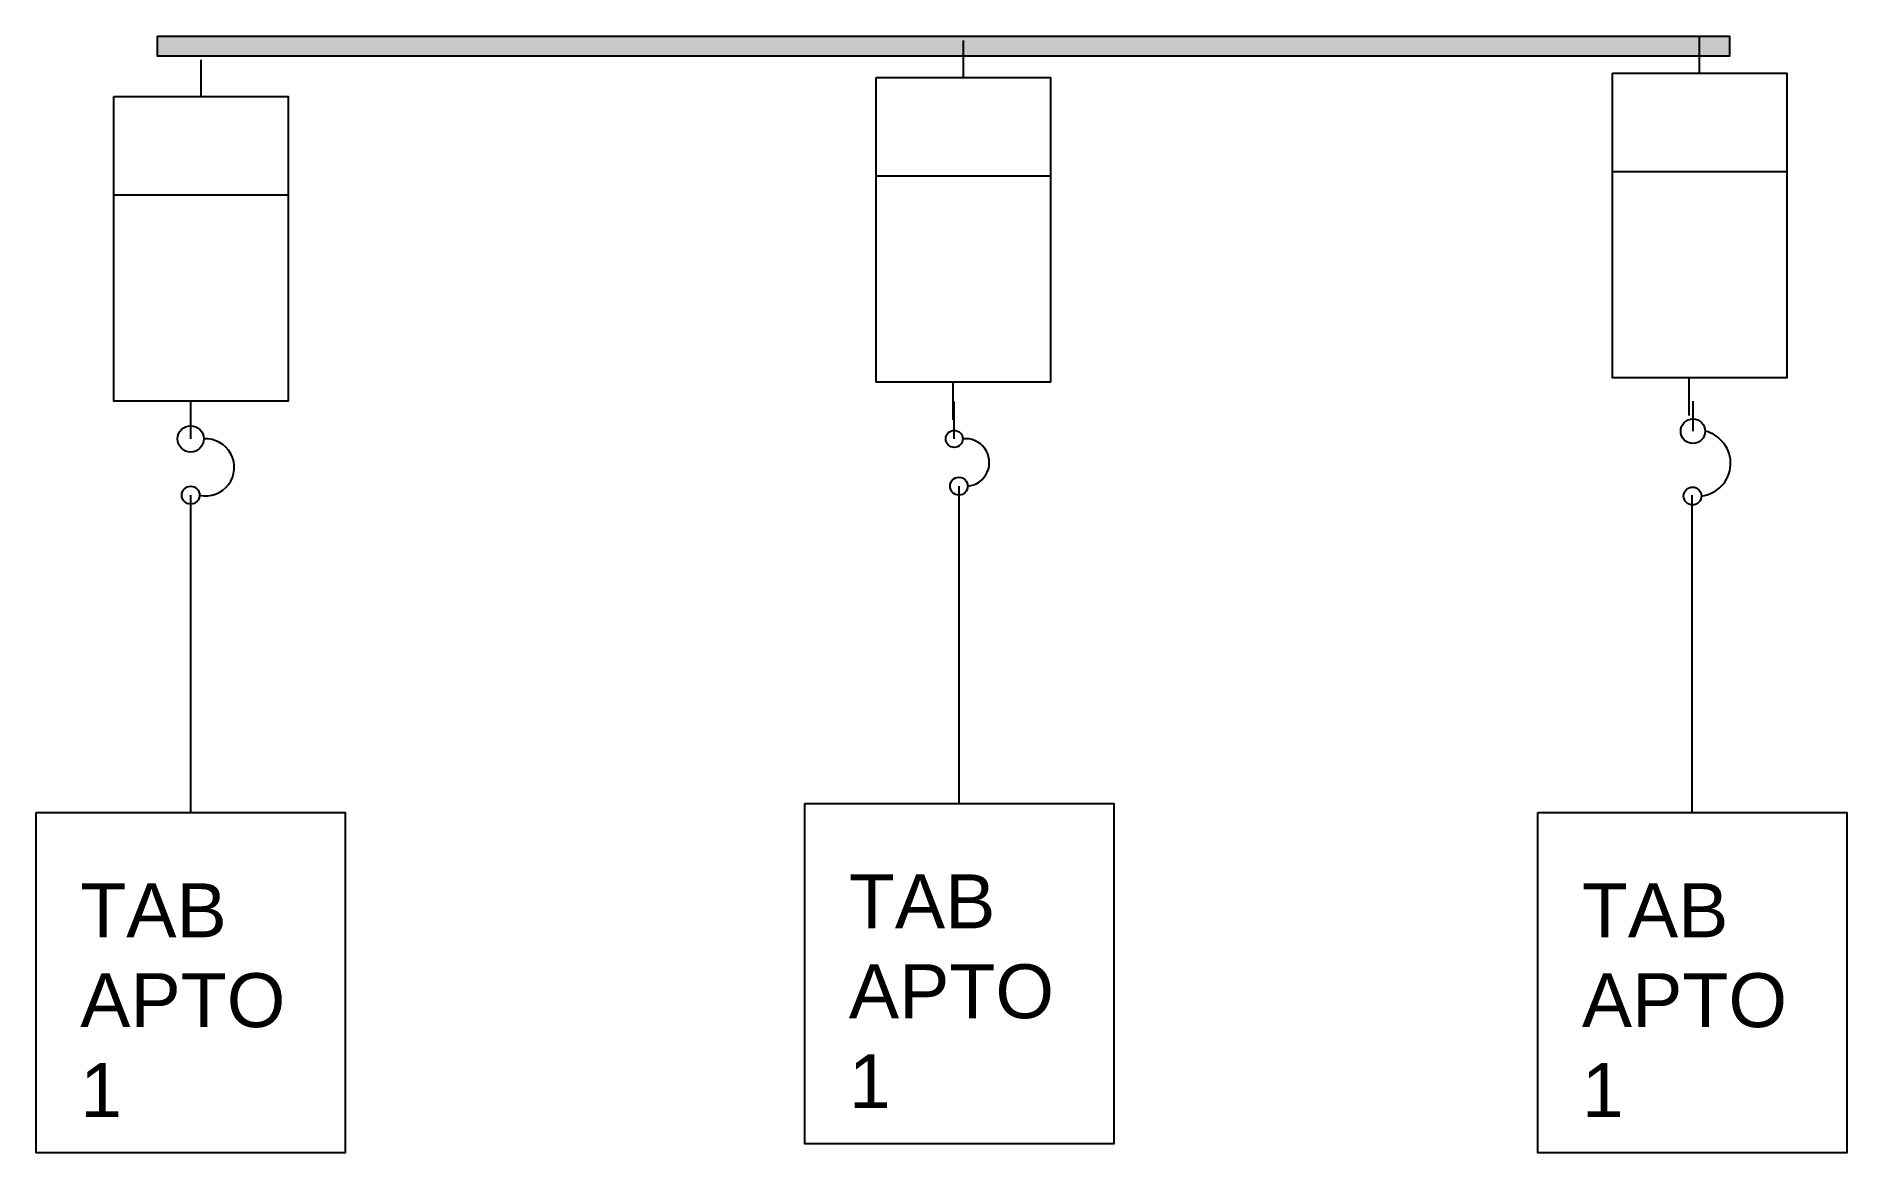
# Model space of a CAD drawing. Header units: millimetres. Extents: x 18 to 101.9, y 26.2 to 78.
import ezdxf

# ---------------------------------------------------------------- set-up
doc = ezdxf.new("R2010")
doc.units = ezdxf.units.MM
doc.header["$LTSCALE"] = 0.5
doc.styles.get("Standard").update_dxf_attribs({"font": 'arial.ttf'})

msp = doc.modelspace()

# ---------------------------------------------------------------- hatches: boundary and pattern name
at = {"ltscale": 0.5}
h = msp.add_hatch(color=256, dxfattribs=at)
h.dxf.hatch_style = 1
h.paths.add_polyline_path([(96.422, 77.978), (23.576, 77.978), (23.576, 77.046), (96.422, 77.046)])

# ---------------------------------------------------------------- linework, layer by layer
for p, q in [((60.923, 76.067), (60.923, 77.774)), ((95.033, 76.267), (95.033, 77.973)), ((25.595, 75.184), (25.595, 76.89)), ((25.595, 76.89), (25.595, 76.89)), ((94.552, 60.394), (94.552, 62.119)), ((60.442, 60.194), (60.442, 61.919)), ((25.114, 59.31), (25.114, 61.035)), ((60.497, 59.314), (60.497, 61.041)), ((94.724, 61.057), (94.724, 59.67)), ((60.731, 42.413), (60.731, 57.118)), ((25.114, 42), (25.114, 56.705)), ((94.696, 42), (94.696, 56.705))]:
    msp.add_line(p, q, dxfattribs=at)
for points in [[(23.576, 77.978), (96.422, 77.978), (96.422, 77.046), (23.576, 77.046)], [(56.885, 76.067), (64.961, 76.067), (64.961, 61.941), (56.885, 61.941)], [(56.885, 76.067), (64.961, 76.067), (64.961, 71.491), (56.885, 71.491)], [(90.995, 76.267), (99.071, 76.267), (99.071, 62.141), (90.995, 62.141)], [(90.995, 76.267), (99.071, 76.267), (99.071, 71.691), (90.995, 71.691)], [(21.557, 75.184), (29.634, 75.184), (29.634, 61.057), (21.557, 61.057)], [(21.557, 75.184), (29.634, 75.184), (29.634, 70.608), (21.557, 70.608)], [(17.957, 42), (32.271, 42), (32.271, 26.224), (17.957, 26.224)], [(53.574, 42.413), (67.888, 42.413), (67.888, 26.637), (53.574, 26.637)], [(87.539, 42), (101.853, 42), (101.853, 26.224), (87.539, 26.224)]]:
    msp.add_lwpolyline(points, close=True, dxfattribs=at)
for centre, radius in [((25.114, 59.31), 0.61), ((60.497, 59.314), 0.395), ((94.724, 59.67), 0.567), ((25.114, 56.705), 0.413), ((60.712, 57.123), 0.413), ((94.707, 56.665), 0.413)]:
    msp.add_circle(centre, radius, dxfattribs=at)
for centre, radius, start, end in [((94.941, 58.183), 1.528, 276.75419, 76.73315), ((25.815, 57.993), 1.32, 257.3977, 93.95325), ((61.019, 58.22), 1.102, 275.54889, 96.65977)]:
    msp.add_arc(centre, radius, start, end, dxfattribs=at)

# ---------------------------------------------------------------- texts
at = {"ltscale": 0.5, "char_height": 2.5, "attachment_point": 1}
for width, insert in [(12.27608, (19.995, 38.715)), (10.60586, (55.612, 39.128)), (10.0018, (89.577, 38.715))]:
    msp.add_mtext_dynamic_manual_height_columns('TAB\\PAPTO\\P1', width=width, gutter_width=12.5, heights=[0], dxfattribs=dict(at, insert=insert))

doc.saveas('drawing.dxf')
